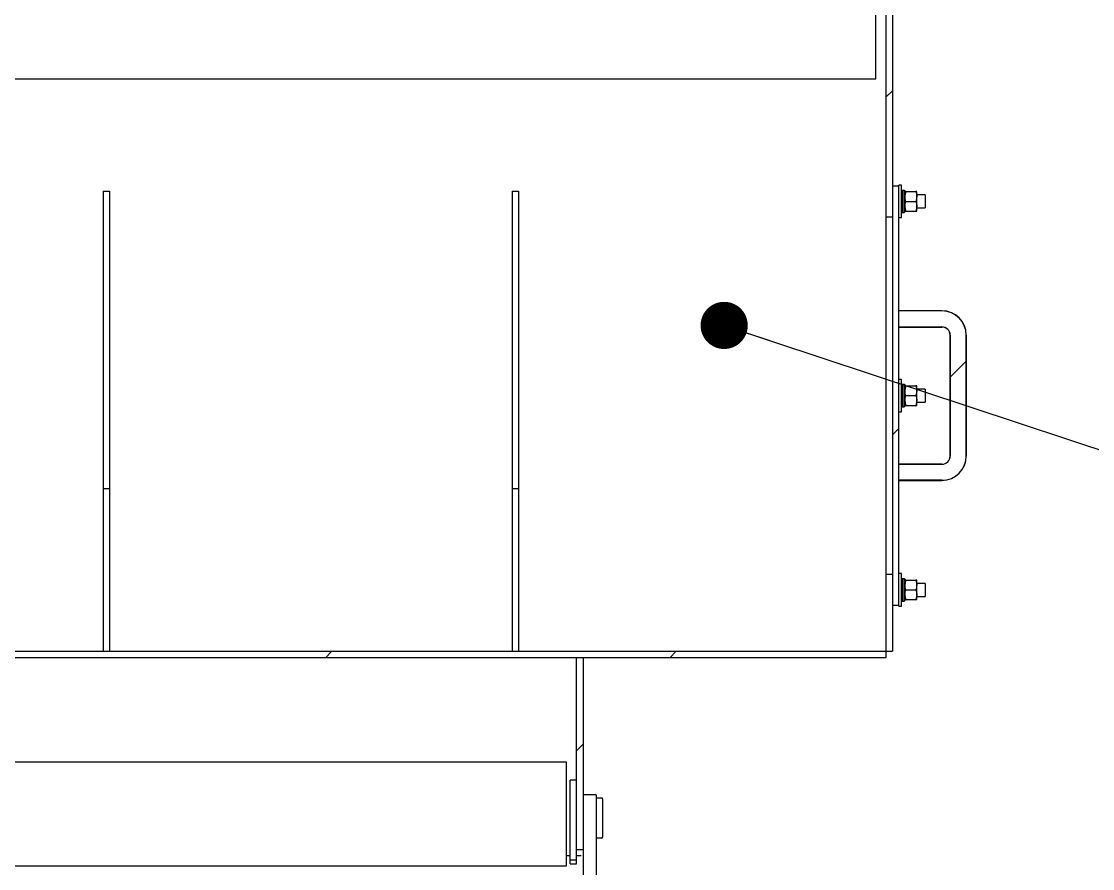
# Model space of a CAD drawing. Header units: millimetres. Extents: x 1293 to 41893, y 1011 to 26911.
# Drawn here: x 23646 to 24344, y 14277 to 14830 of the extents above; entities that cross this region are included whole.
import ezdxf

# ---------------------------------------------------------------- set-up
doc = ezdxf.new("R2010")
doc.units = ezdxf.units.MM
doc.header["$LTSCALE"] = 50
doc.layers.add('CAPA_1', color=7, linetype='Continuous')
doc.dimstyles.new('SLDDIMSTYLE2', dxfattribs={"dimtxt": 0.18, "dimasz": 30.769231, "dimexe": 0, "dimexo": 0.0625, "dimgap": 0, "dimtad": 0, "dimtih": 1, "dimtoh": 1, "dimdec": 0, "dimrnd": 1e-09, "dimzin": 0, "dimdsep": 46, "dimtxsty": 'Standard', "dimblk1": 'DOT', "dimblk2": 'DOT', "dimsah": 1, "dimcen": 0.09, "dimadec": 0, "dimazin": 0, "dimtfac": 30.769231, "dimtdec": 0, "dimtofl": 0, "dimtmove": 0, "dimatfit": 3, "dimldrblk": 'DOT', "dimfxl": 1, "dimfrac": 2, "dimtolj": 1, "dimtzin": 0, "dimarcsym": 0})

# ---------------------------------------------------------------- blocks, each defined once
blk = doc.blocks.new('_Dot')
at = {"color": 0, "linetype": 'ByBlock', "lineweight": -2}
blk.add_line((-0.5, 0), (-1, 0), dxfattribs=at)
at = {"color": 0, "linetype": 'ByBlock', "const_width": 0.5}
blk.add_lwpolyline([(-0.25, 0, 1), (0.25, 0, 1)], format="xyb", close=True, dxfattribs=at)

msp = doc.modelspace()

# ---------------------------------------------------------------- hatches: boundary and pattern name
at = {"layer": 'CAPA_1', "linetype": 'Continuous', "lineweight": 18}
h = msp.add_hatch(dxfattribs=at)
h.set_pattern_fill('ANSI32', color=256, scale=50, angle=3e-322, style=0)
h.paths.add_polyline_path([(24213.8091899, 14702.3877012), (24213.8091899, 15019.0543679), (24209.5758566, 15019.0543679), (24209.5758566, 14702.3877012)], flags=0)
h = msp.add_hatch(dxfattribs=at)
h.set_pattern_fill('ANSI32', color=256, scale=50, angle=3e-322, style=0)
h.paths.add_polyline_path([(24213.8091899, 14449.0543679), (24218.0425232, 14449.0543679), (24218.0425232, 14722.3877012), (24213.8091899, 14722.3877012)], flags=0)
h = msp.add_hatch(dxfattribs=at)
h.set_pattern_fill('ANSI32', color=256, scale=50, angle=3e-322, style=0)
edge = h.paths.add_edge_path(flags=0)
edge.add_line((24218.0425232, 14540.950661), (24218.0425232, 14530.4914082))
edge.add_line((24218.0425232, 14530.4914082), (24246.1258566, 14530.4914082))
edge.add_arc((24246.1258566, 14546.3043679), 15.8129597, 270, 360)
edge.add_line((24261.9388163, 14546.3043679), (24261.9388163, 14625.1377012))
edge.add_arc((24246.1258566, 14625.1377012), 15.8129597, 0, 90)
edge.add_line((24246.1258566, 14640.950661), (24218.0425232, 14640.950661))
edge.add_line((24218.0425232, 14640.950661), (24218.0425232, 14630.4914082))
edge.add_line((24218.0425232, 14630.4914082), (24246.1258566, 14630.4914082))
edge.add_arc((24246.1258566, 14625.1377012), 5.3537069, 0, 90, ccw=False)
edge.add_line((24251.4795635, 14625.1377012), (24251.4795635, 14546.3043679))
edge.add_arc((24246.1258566, 14546.3043679), 5.3537069, 270, 360, ccw=False)
edge.add_line((24246.1258566, 14540.950661), (24218.0425232, 14540.950661))
h = msp.add_hatch(dxfattribs=at)
h.set_pattern_fill('ANSI32', color=256, scale=50, angle=3e-322, style=0)
h.paths.add_polyline_path([(23703.3591899, 14524.9131089), (23699.1258566, 14524.9131089), (23699.1258566, 14419.0543679), (23703.3591899, 14419.0543679)], flags=0)
h = msp.add_hatch(dxfattribs=at)
h.set_pattern_fill('ANSI32', color=256, scale=50, angle=3e-322, style=0)
h.paths.add_polyline_path([(23970.0258566, 14524.9131089), (23965.7925232, 14524.9131089), (23965.7925232, 14419.0543679), (23970.0258566, 14419.0543679)], flags=0)
h = msp.add_hatch(dxfattribs=at)
h.set_pattern_fill('ANSI32', color=256, scale=50, angle=3e-322, style=0)
h.paths.add_polyline_path([(24209.5758566, 14469.0543679), (24209.5758566, 14419.0543679), (24213.8091899, 14419.0543679), (24213.8091899, 14469.0543679)], flags=0)
h = msp.add_hatch(dxfattribs=at)
h.set_pattern_fill('ANSI32', color=256, scale=50, angle=3e-322, style=0)
h.paths.add_polyline_path([(24209.5758566, 14414.8210346), (24209.5758566, 14419.0543679), (23192.9091899, 14419.0543679), (23192.9091899, 14414.8210346)], flags=0)
h = msp.add_hatch(dxfattribs=at)
h.set_pattern_fill('ANSI32', color=256, scale=50, angle=3e-322, style=0)
h.paths.add_polyline_path([(24007.9091899, 14289.7553621), (24012.1425232, 14289.7553621), (24012.1425232, 14414.8210346), (24007.9091899, 14414.8210346)], flags=0)
h = msp.add_hatch(dxfattribs=at)
h.set_pattern_fill('ANSI32', color=256, scale=50, angle=3e-322, style=0)
h.paths.add_polyline_path([(24003.6758566, 14334.9127429), (24003.6758566, 14282.9133347), (24007.9091899, 14282.9133347), (24007.9091899, 14334.9127429)], flags=0)
h = msp.add_hatch(dxfattribs=at)
h.set_pattern_fill('ANSI34', color=256, scale=50, style=0)
h.paths.add_polyline_path([(24012.1425232, 14255.5452252), (24020.6091899, 14255.5452252), (24020.6091899, 14325.3339045), (24012.1425232, 14325.3339045)], flags=0)
h = msp.add_hatch(dxfattribs=at)
h.set_pattern_fill('ANSI32', color=256, scale=50, style=0)
edge = h.paths.add_edge_path(flags=0)
edge.add_line((24021.1383566, 14297.2473821), (24024.3133566, 14297.2473821))
edge.add_ellipse((24024.3133566, 14297.790468), major_axis=(0, -0.5430859), ratio=0.9743700648, start_angle=360, end_angle=450)
edge.add_line((24024.8425232, 14297.790468), (24024.8425232, 14322.7724205))
edge.add_ellipse((24024.3133566, 14322.7724205), major_axis=(0, -0.5430859), ratio=0.9743700648, start_angle=90, end_angle=180)
edge.add_line((24024.3133566, 14323.3155064), (24021.1383566, 14323.3155064))
edge.add_ellipse((24021.1383566, 14322.7724205), major_axis=(0, -0.5430859), ratio=0.9743700648, start_angle=180, end_angle=270)
edge.add_line((24020.6091899, 14322.7724205), (24020.6091899, 14297.790468))
edge.add_ellipse((24021.1383566, 14297.790468), major_axis=(0, -0.5430859), ratio=0.9743700648, start_angle=270, end_angle=360)

# ---------------------------------------------------------------- linework, layer by layer
at = {"color": 7, "linetype": 'Continuous', "lineweight": 25}
for p, q in [((24213.8091899, 15040.2210346), (24213.8091899, 14419.0543679)), ((24202.9091899, 14792.3877012), (24202.9091899, 15025.7210346)), ((24209.5758566, 15019.0543679), (24209.5758566, 14414.8210346)), ((23199.5758566, 14792.3877012), (24202.9091899, 14792.3877012)), ((24219.7358566, 14722.9710346), (24218.0425232, 14722.9710346)), ((24218.0425232, 14448.4710346), (24218.0425232, 14722.9710346)), ((24219.7358566, 14701.8043679), (24219.7358566, 14722.9710346)), ((23699.1258566, 14719.0543679), (23699.1258566, 14419.0543679)), ((23699.1258566, 14719.0543679), (23703.3591899, 14719.0543679)), ((23703.3591899, 14719.0543679), (23703.3591899, 14419.0543679)), ((23965.7925232, 14719.0543679), (23970.0258566, 14719.0543679)), ((23965.7925232, 14719.0543679), (23965.7925232, 14419.0543679)), ((23970.0258566, 14719.0543679), (23970.0258566, 14419.0543679)), ((24218.0425232, 14722.3877012), (24213.8091899, 14722.3877012)), ((24219.7358566, 14719.2245346), (24220.2650232, 14719.7537012)), ((24220.2650232, 14719.7537012), (24220.2650232, 14705.0217012)), ((24220.2650232, 14719.7537012), (24221.4588232, 14719.7537012)), ((24221.4588232, 14705.0217012), (24221.4588232, 14719.7537012)), ((24221.4588232, 14719.7537012), (24221.9879899, 14719.2245346)), ((24221.9879899, 14719.2245346), (24221.9879899, 14705.5508679)), ((24222.0153109, 14718.7377012), (24221.9879899, 14718.6903799)), ((24222.5825321, 14718.7377012), (24229.1150477, 14718.7377012)), ((24229.7095899, 14706.0850226), (24229.7095899, 14718.6903799)), ((24235.1425232, 14716.6210346), (24229.7095899, 14716.6210346)), ((24235.1425232, 14716.6210346), (24235.1425232, 14708.1543679)), ((24222.5823458, 14712.3877012), (24229.115234, 14712.3877012)), ((24209.5758566, 14702.3877012), (24213.8091899, 14702.3877012)), ((24218.0425232, 14701.8043679), (24219.7358566, 14701.8043679)), ((24219.7358566, 14705.5508679), (24220.2650232, 14705.0217012)), ((24220.2650232, 14705.0217012), (24221.4588232, 14705.0217012)), ((24221.4588232, 14705.0217012), (24221.9879899, 14705.5508679)), ((24221.9879899, 14706.0850226), (24222.0153109, 14706.0377012)), ((24222.5825321, 14706.0377012), (24229.1150477, 14706.0377012)), ((24229.6822689, 14706.0377012), (24229.7095899, 14706.0850226)), ((24229.7095899, 14708.1543679), (24235.1425232, 14708.1543679)), ((24246.1258566, 14641.0127012), (24218.0425232, 14641.0127012)), ((24246.1258566, 14640.950661), (24218.0425232, 14640.950661)), ((24218.0425232, 14630.4914082), (24246.1258566, 14630.4914082)), ((24218.0425232, 14630.4293679), (24246.1258566, 14630.4293679)), ((24251.4175232, 14625.1377012), (24251.4175232, 14546.3043679)), ((24251.4795635, 14546.3043679), (24251.4795635, 14625.1377012)), ((24261.9388163, 14625.1377012), (24261.9388163, 14546.3043679)), ((24262.0008566, 14546.3043679), (24262.0008566, 14625.1377012)), ((24219.7358566, 14596.3043679), (24218.0425232, 14596.3043679)), ((24219.7358566, 14575.1377012), (24219.7358566, 14596.3043679)), ((24219.7358566, 14592.5578679), (24220.2650232, 14593.0870346)), ((24220.2650232, 14593.0870346), (24220.2650232, 14578.3550346)), ((24220.2650232, 14593.0870346), (24221.4588232, 14593.0870346)), ((24221.4588232, 14578.3550346), (24221.4588232, 14593.0870346)), ((24221.4588232, 14593.0870346), (24221.9879899, 14592.5578679)), ((24221.9879899, 14592.5578679), (24221.9879899, 14578.8842012)), ((24222.0153109, 14592.0710346), (24221.9879899, 14592.0237132)), ((24222.5825321, 14592.0710346), (24229.1150477, 14592.0710346)), ((24229.7095899, 14579.4183559), (24229.7095899, 14592.0237132)), ((24235.1425232, 14589.9543679), (24229.7095899, 14589.9543679)), ((24235.1425232, 14589.9543679), (24235.1425232, 14581.4877012)), ((24222.5823458, 14585.7210346), (24229.115234, 14585.7210346)), ((24219.7358566, 14578.8842012), (24220.2650232, 14578.3550346)), ((24220.2650232, 14578.3550346), (24221.4588232, 14578.3550346)), ((24221.4588232, 14578.3550346), (24221.9879899, 14578.8842012)), ((24221.9879899, 14579.4183559), (24222.0153109, 14579.3710346)), ((24222.5825321, 14579.3710346), (24229.1150477, 14579.3710346)), ((24229.6822689, 14579.3710346), (24229.7095899, 14579.4183559)), ((24229.7095899, 14581.4877012), (24235.1425232, 14581.4877012)), ((24218.0425232, 14575.1377012), (24219.7358566, 14575.1377012)), ((24246.1258566, 14541.0127012), (24218.0425232, 14541.0127012)), ((24218.0425232, 14540.950661), (24246.1258566, 14540.950661)), ((24246.1258566, 14530.4914082), (24218.0425232, 14530.4914082)), ((24218.0425232, 14530.4293679), (24246.1258566, 14530.4293679)), ((23703.3591899, 14524.9131089), (23699.1258566, 14524.9131089)), ((23970.0258566, 14524.9131089), (23965.7925232, 14524.9131089)), ((24213.8091899, 14469.0543679), (24209.5758566, 14469.0543679)), ((24219.7358566, 14469.6377012), (24218.0425232, 14469.6377012)), ((24219.7358566, 14448.4710346), (24219.7358566, 14469.6377012)), ((24219.7358566, 14465.8912012), (24220.2650232, 14466.4203679)), ((24220.2650232, 14466.4203679), (24220.2650232, 14451.6883679)), ((24220.2650232, 14466.4203679), (24221.4588232, 14466.4203679)), ((24221.4588232, 14451.6883679), (24221.4588232, 14466.4203679)), ((24221.4588232, 14466.4203679), (24221.9879899, 14465.8912012)), ((24221.9879899, 14465.8912012), (24221.9879899, 14452.2175346)), ((24222.0153109, 14465.4043679), (24221.9879899, 14465.3570466)), ((24222.5825321, 14465.4043679), (24229.1150477, 14465.4043679)), ((24229.7095899, 14452.7516893), (24229.7095899, 14465.3570466)), ((24222.5823458, 14459.0543679), (24229.115234, 14459.0543679)), ((24235.1425232, 14463.2877012), (24229.7095899, 14463.2877012)), ((24235.1425232, 14463.2877012), (24235.1425232, 14454.8210346)), ((24219.7358566, 14452.2175346), (24220.2650232, 14451.6883679)), ((24220.2650232, 14451.6883679), (24221.4588232, 14451.6883679)), ((24221.4588232, 14451.6883679), (24221.9879899, 14452.2175346)), ((24221.9879899, 14452.7516893), (24222.0153109, 14452.7043679)), ((24222.5825321, 14452.7043679), (24229.1150477, 14452.7043679)), ((24229.6822689, 14452.7043679), (24229.7095899, 14452.7516893)), ((24229.7095899, 14454.8210346), (24235.1425232, 14454.8210346)), ((24213.8091899, 14449.0543679), (24218.0425232, 14449.0543679)), ((24218.0425232, 14448.4710346), (24219.7358566, 14448.4710346)), ((23188.6758566, 14419.0543679), (24213.8091899, 14419.0543679)), ((24209.5758566, 14414.8210346), (23192.9091899, 14414.8210346)), ((24007.9091899, 14280.4181285), (24007.9091899, 14414.8210346)), ((24012.1425232, 14414.8210346), (24012.1425232, 14254.2187324)), ((24001.2425232, 14346.7877012), (23401.2425232, 14346.7877012)), ((24001.2425232, 14279.0543679), (24001.2425232, 14346.7877012)), ((24007.9091899, 14334.9127429), (24003.6758566, 14334.9127429)), ((24003.6758566, 14280.4181285), (24003.6758566, 14334.9127429)), ((24020.6091899, 14325.3339045), (24012.1425232, 14325.3339045)), ((24020.6091899, 14325.3339045), (24020.6091899, 14255.5054501)), ((24024.3133566, 14323.3155064), (24021.1383566, 14323.3155064)), ((24024.8425232, 14322.7724205), (24024.8425232, 14297.7441872)), ((24021.1383566, 14297.2473821), (24024.3133566, 14297.2473821)), ((24024.3133566, 14297.228583), (24021.1383566, 14297.228583)), ((24007.9091899, 14289.7553621), (24012.1425232, 14289.7553621)), ((24003.6758566, 14285.7210346), (24001.2425232, 14285.7210346)), ((24003.6758566, 14282.9133347), (24007.9091899, 14282.9133347)), ((24010.9444828, 14285.7210346), (24007.9091899, 14285.7210346)), ((23401.2425232, 14279.0543679), (24001.2425232, 14279.0543679)), ((24003.6758566, 14280.4181285), (24007.9091899, 14280.4181285))]:
    msp.add_line(p, q, dxfattribs=at)
for centre, radius, start, end in [((24246.1258566, 14625.1377012), 15.875, 0, 90), ((24246.1258566, 14625.1377012), 15.8129597, 0, 90), ((24246.1258566, 14625.1377012), 5.3537069, 0, 90), ((24246.1258566, 14625.1377012), 5.2916667, 0, 90), ((24246.1258566, 14546.3043679), 5.2916667, 270, 0), ((24246.1258566, 14546.3043679), 15.875, 270, 0), ((24246.1258566, 14546.3043679), 5.3537069, 270, 0), ((24246.1258566, 14546.3043679), 15.8129597, 270, 0), ((24021.1316622, 14297.7510576), 0.5225175, 180.75338842, 270.7340780525), ((24024.3200509, 14297.7510576), 0.5225175, 269.265921948, 359.2466115788)]:
    msp.add_arc(centre, radius, start, end, dxfattribs=at)
for centre, start_param, end_param in [((24021.1383566, 14322.7724205), 3.1415926536, 4.7123889804), ((24024.3133566, 14322.7724205), 1.5707963268, 3.1415926536), ((24021.1383566, 14297.790468), 4.7123889804, 6.2831853072), ((24024.3133566, 14297.790468), 0, 1.5707963268)]:
    msp.add_ellipse(centre, major_axis=(0, -0.5430859), ratio=0.9743700648, start_param=start_param, end_param=end_param, dxfattribs=at)
for points, knots in [([(24222.5825321, 14718.7377012), (24222.4989846, 14718.7377012), (24222.2524531, 14718.7377012), (24222.0026754, 14718.7377012), (24221.9956929, 14718.7377012), (24222.3650961, 14718.7377012), (24222.5825321, 14718.7377012)], [0, 0, 0, 0, 0.1280647744, 0.377893031, 0.6338190398, 1, 1, 1, 1]), ([(24222.5823458, 14712.3877012), (24222.4185533, 14712.9388425), (24222.0874162, 14714.0530774), (24221.9663327, 14715.7039509), (24222.1442092, 14717.2820604), (24222.4355348, 14718.2495329), (24222.5825321, 14718.7377012)], [0, 0, 0, 0, 0.2646061211, 0.5349506065, 0.7653448938, 1, 1, 1, 1]), ([(24222.5825321, 14718.7377012), (24222.399202, 14718.1882625), (24222.1669928, 14717.4923337), (24222.1254187, 14716.7725468), (24222.1166675, 14716.6210346)], [0, 0, 0, 0, 0.7895040827, 1, 1, 1, 1]), ([(24229.1150477, 14718.7377012), (24229.2788722, 14718.1865416), (24229.6100736, 14717.072271), (24229.7312562, 14715.4213789), (24229.553471, 14713.8432862), (24229.2622026, 14712.875851), (24229.115234, 14712.3877012)], [0, 0, 0, 0, 0.2646176718, 0.5349733347, 0.7653562273, 1, 1, 1, 1]), ([(24229.6435465, 14718.7377012), (24229.6517122, 14718.7377012), (24229.6779425, 14718.7377012), (24229.4443612, 14718.7377012), (24229.1973576, 14718.7377012), (24229.1150477, 14718.7377012)], [0, 0, 0, 0, 0.23159422222, 0.74394143612, 1, 1, 1, 1]), ([(24222.5825321, 14706.0377012), (24222.4187076, 14706.5888609), (24222.0875061, 14707.7031315), (24221.9663236, 14709.3540236), (24222.1441088, 14710.9321163), (24222.4353772, 14711.8995515), (24222.5823458, 14712.3877012)], [0, 0, 0, 0, 0.2646176718, 0.5349733347, 0.7653562273, 1, 1, 1, 1]), ([(24229.115234, 14712.3877012), (24229.2790265, 14711.83656), (24229.6101636, 14710.7223251), (24229.7312471, 14709.0714516), (24229.5533706, 14707.4933421), (24229.262045, 14706.5258696), (24229.1150477, 14706.0377012)], [0, 0, 0, 0, 0.2646061211, 0.5349506065, 0.7653448938, 1, 1, 1, 1]), ([(24222.5825321, 14706.0377012), (24222.3650796, 14706.0377012), (24221.999456, 14706.0377012), (24222.0011895, 14706.0377012), (24222.2482759, 14706.0377012), (24222.4989868, 14706.0377012), (24222.5825321, 14706.0377012)], [0, 0, 0, 0, 0.3661794341, 0.6156922034, 0.8719357593, 1, 1, 1, 1]), ([(24222.1134826, 14708.1543679), (24222.1332232, 14707.9388841), (24222.199045, 14707.2203886), (24222.4246137, 14706.524727), (24222.5825321, 14706.0377012)], [0, 0, 0, 0, 0.29990983444, 1, 1, 1, 1]), ([(24229.1150477, 14706.0377012), (24229.1973616, 14706.0377012), (24229.4402533, 14706.0377012), (24229.6751909, 14706.0377012), (24229.6497653, 14706.0377012), (24229.6414104, 14706.0377012)], [0, 0, 0, 0, 0.2560436476, 0.755532585, 1, 1, 1, 1]), ([(24222.5825321, 14592.0710346), (24222.4989846, 14592.0710346), (24222.2524531, 14592.0710346), (24222.0026754, 14592.0710346), (24221.9956929, 14592.0710346), (24222.3650961, 14592.0710346), (24222.5825321, 14592.0710346)], [0, 0, 0, 0, 0.1280647744, 0.377893031, 0.6338190398, 1, 1, 1, 1]), ([(24222.5823458, 14585.7210346), (24222.4185533, 14586.2721759), (24222.0874162, 14587.3864107), (24221.9663327, 14589.0372842), (24222.1442092, 14590.6153937), (24222.4355348, 14591.5828663), (24222.5825321, 14592.0710346)], [0, 0, 0, 0, 0.2646061211, 0.5349506065, 0.7653448938, 1, 1, 1, 1]), ([(24222.5825321, 14592.0710346), (24222.399202, 14591.5215959), (24222.1669928, 14590.825667), (24222.1254187, 14590.1058801), (24222.1166675, 14589.9543679)], [0, 0, 0, 0, 0.78950408268, 1, 1, 1, 1]), ([(24229.1150477, 14592.0710346), (24229.2788722, 14591.519875), (24229.6100736, 14590.4056043), (24229.7312562, 14588.7547122), (24229.553471, 14587.1766195), (24229.2622026, 14586.2091843), (24229.115234, 14585.7210346)], [0, 0, 0, 0, 0.2646176718, 0.5349733347, 0.7653562273, 1, 1, 1, 1]), ([(24229.6435465, 14592.0710346), (24229.6517122, 14592.0710346), (24229.6779425, 14592.0710346), (24229.4443612, 14592.0710346), (24229.1973576, 14592.0710346), (24229.1150477, 14592.0710346)], [0, 0, 0, 0, 0.2315942222, 0.7439414361, 1, 1, 1, 1]), ([(24222.5825321, 14579.3710346), (24222.4187076, 14579.9221942), (24222.0875061, 14581.0364648), (24221.9663236, 14582.6873569), (24222.1441088, 14584.2654497), (24222.4353772, 14585.2328849), (24222.5823458, 14585.7210346)], [0, 0, 0, 0, 0.2646176718, 0.5349733347, 0.7653562273, 1, 1, 1, 1]), ([(24229.115234, 14585.7210346), (24229.2790265, 14585.1698933), (24229.6101636, 14584.0556584), (24229.7312471, 14582.4047849), (24229.5533706, 14580.8266755), (24229.262045, 14579.8592029), (24229.1150477, 14579.3710346)], [0, 0, 0, 0, 0.2646061211, 0.5349506065, 0.7653448938, 1, 1, 1, 1]), ([(24222.5825321, 14579.3710346), (24222.3650796, 14579.3710346), (24221.999456, 14579.3710346), (24222.0011895, 14579.3710346), (24222.2482759, 14579.3710346), (24222.4989868, 14579.3710346), (24222.5825321, 14579.3710346)], [0, 0, 0, 0, 0.3661794341, 0.6156922034, 0.8719357593, 1, 1, 1, 1]), ([(24222.1134826, 14581.4877012), (24222.1332232, 14581.2722174), (24222.199045, 14580.5537219), (24222.4246137, 14579.8580604), (24222.5825321, 14579.3710346)], [0, 0, 0, 0, 0.2999098344, 1, 1, 1, 1]), ([(24229.1150477, 14579.3710346), (24229.1973616, 14579.3710346), (24229.4402533, 14579.3710346), (24229.6751909, 14579.3710346), (24229.6497653, 14579.3710346), (24229.6414104, 14579.3710346)], [0, 0, 0, 0, 0.25604364763, 0.75553258501, 1, 1, 1, 1]), ([(24222.5825321, 14465.4043679), (24222.4989846, 14465.4043679), (24222.2524531, 14465.4043679), (24222.0026754, 14465.4043679), (24221.9956929, 14465.4043679), (24222.3650961, 14465.4043679), (24222.5825321, 14465.4043679)], [0, 0, 0, 0, 0.1280647744, 0.377893031, 0.6338190398, 1, 1, 1, 1]), ([(24222.5823458, 14459.0543679), (24222.4185533, 14459.6055092), (24222.0874162, 14460.7197441), (24221.9663327, 14462.3706176), (24222.1442092, 14463.948727), (24222.4355348, 14464.9161996), (24222.5825321, 14465.4043679)], [0, 0, 0, 0, 0.2646061211, 0.5349506065, 0.7653448938, 1, 1, 1, 1]), ([(24222.5825321, 14465.4043679), (24222.399202, 14464.8549292), (24222.1669928, 14464.1590003), (24222.1254187, 14463.4392134), (24222.1166675, 14463.2877012)], [0, 0, 0, 0, 0.7895040827, 1, 1, 1, 1]), ([(24229.1150477, 14465.4043679), (24229.2788722, 14464.8532083), (24229.6100736, 14463.7389377), (24229.7312562, 14462.0880456), (24229.553471, 14460.5099528), (24229.2622026, 14459.5425176), (24229.115234, 14459.0543679)], [0, 0, 0, 0, 0.2646176718, 0.5349733347, 0.7653562273, 1, 1, 1, 1]), ([(24229.6435465, 14465.4043679), (24229.6517122, 14465.4043679), (24229.6779425, 14465.4043679), (24229.4443612, 14465.4043679), (24229.1973576, 14465.4043679), (24229.1150477, 14465.4043679)], [0, 0, 0, 0, 0.23159422222, 0.74394143612, 1, 1, 1, 1]), ([(24222.5825321, 14452.7043679), (24222.4187076, 14453.2555275), (24222.0875061, 14454.3697982), (24221.9663236, 14456.0206903), (24222.1441088, 14457.598783), (24222.4353772, 14458.5662182), (24222.5823458, 14459.0543679)], [0, 0, 0, 0, 0.2646176718, 0.5349733347, 0.7653562273, 1, 1, 1, 1]), ([(24229.115234, 14459.0543679), (24229.2790265, 14458.5032266), (24229.6101636, 14457.3889918), (24229.7312471, 14455.7381183), (24229.5533706, 14454.1600088), (24229.262045, 14453.1925362), (24229.1150477, 14452.7043679)], [0, 0, 0, 0, 0.2646061211, 0.5349506065, 0.7653448938, 1, 1, 1, 1]), ([(24222.5825321, 14452.7043679), (24222.3650796, 14452.7043679), (24221.999456, 14452.7043679), (24222.0011895, 14452.7043679), (24222.2482759, 14452.7043679), (24222.4989868, 14452.7043679), (24222.5825321, 14452.7043679)], [0, 0, 0, 0, 0.3661794341, 0.6156922034, 0.8719357593, 1, 1, 1, 1]), ([(24222.1134826, 14454.8210346), (24222.1332232, 14454.6055507), (24222.199045, 14453.8870552), (24222.4246137, 14453.1913937), (24222.5825321, 14452.7043679)], [0, 0, 0, 0, 0.2999098344, 1, 1, 1, 1]), ([(24229.1150477, 14452.7043679), (24229.1973616, 14452.7043679), (24229.4402533, 14452.7043679), (24229.6751909, 14452.7043679), (24229.6497653, 14452.7043679), (24229.6414104, 14452.7043679)], [0, 0, 0, 0, 0.2560436476, 0.755532585, 1, 1, 1, 1])]:
    msp.add_open_spline(points, degree=3, knots=knots, dxfattribs=at)

# ---------------------------------------------------------------- leaders
at = {"layer": 'CAPA_1'}
msp.add_leader([(24104.1181867, 14631.4871358), (24861.9964404, 14380.5218377)], dimstyle='SLDDIMSTYLE2', dxfattribs=at)

doc.saveas('drawing.dxf')
